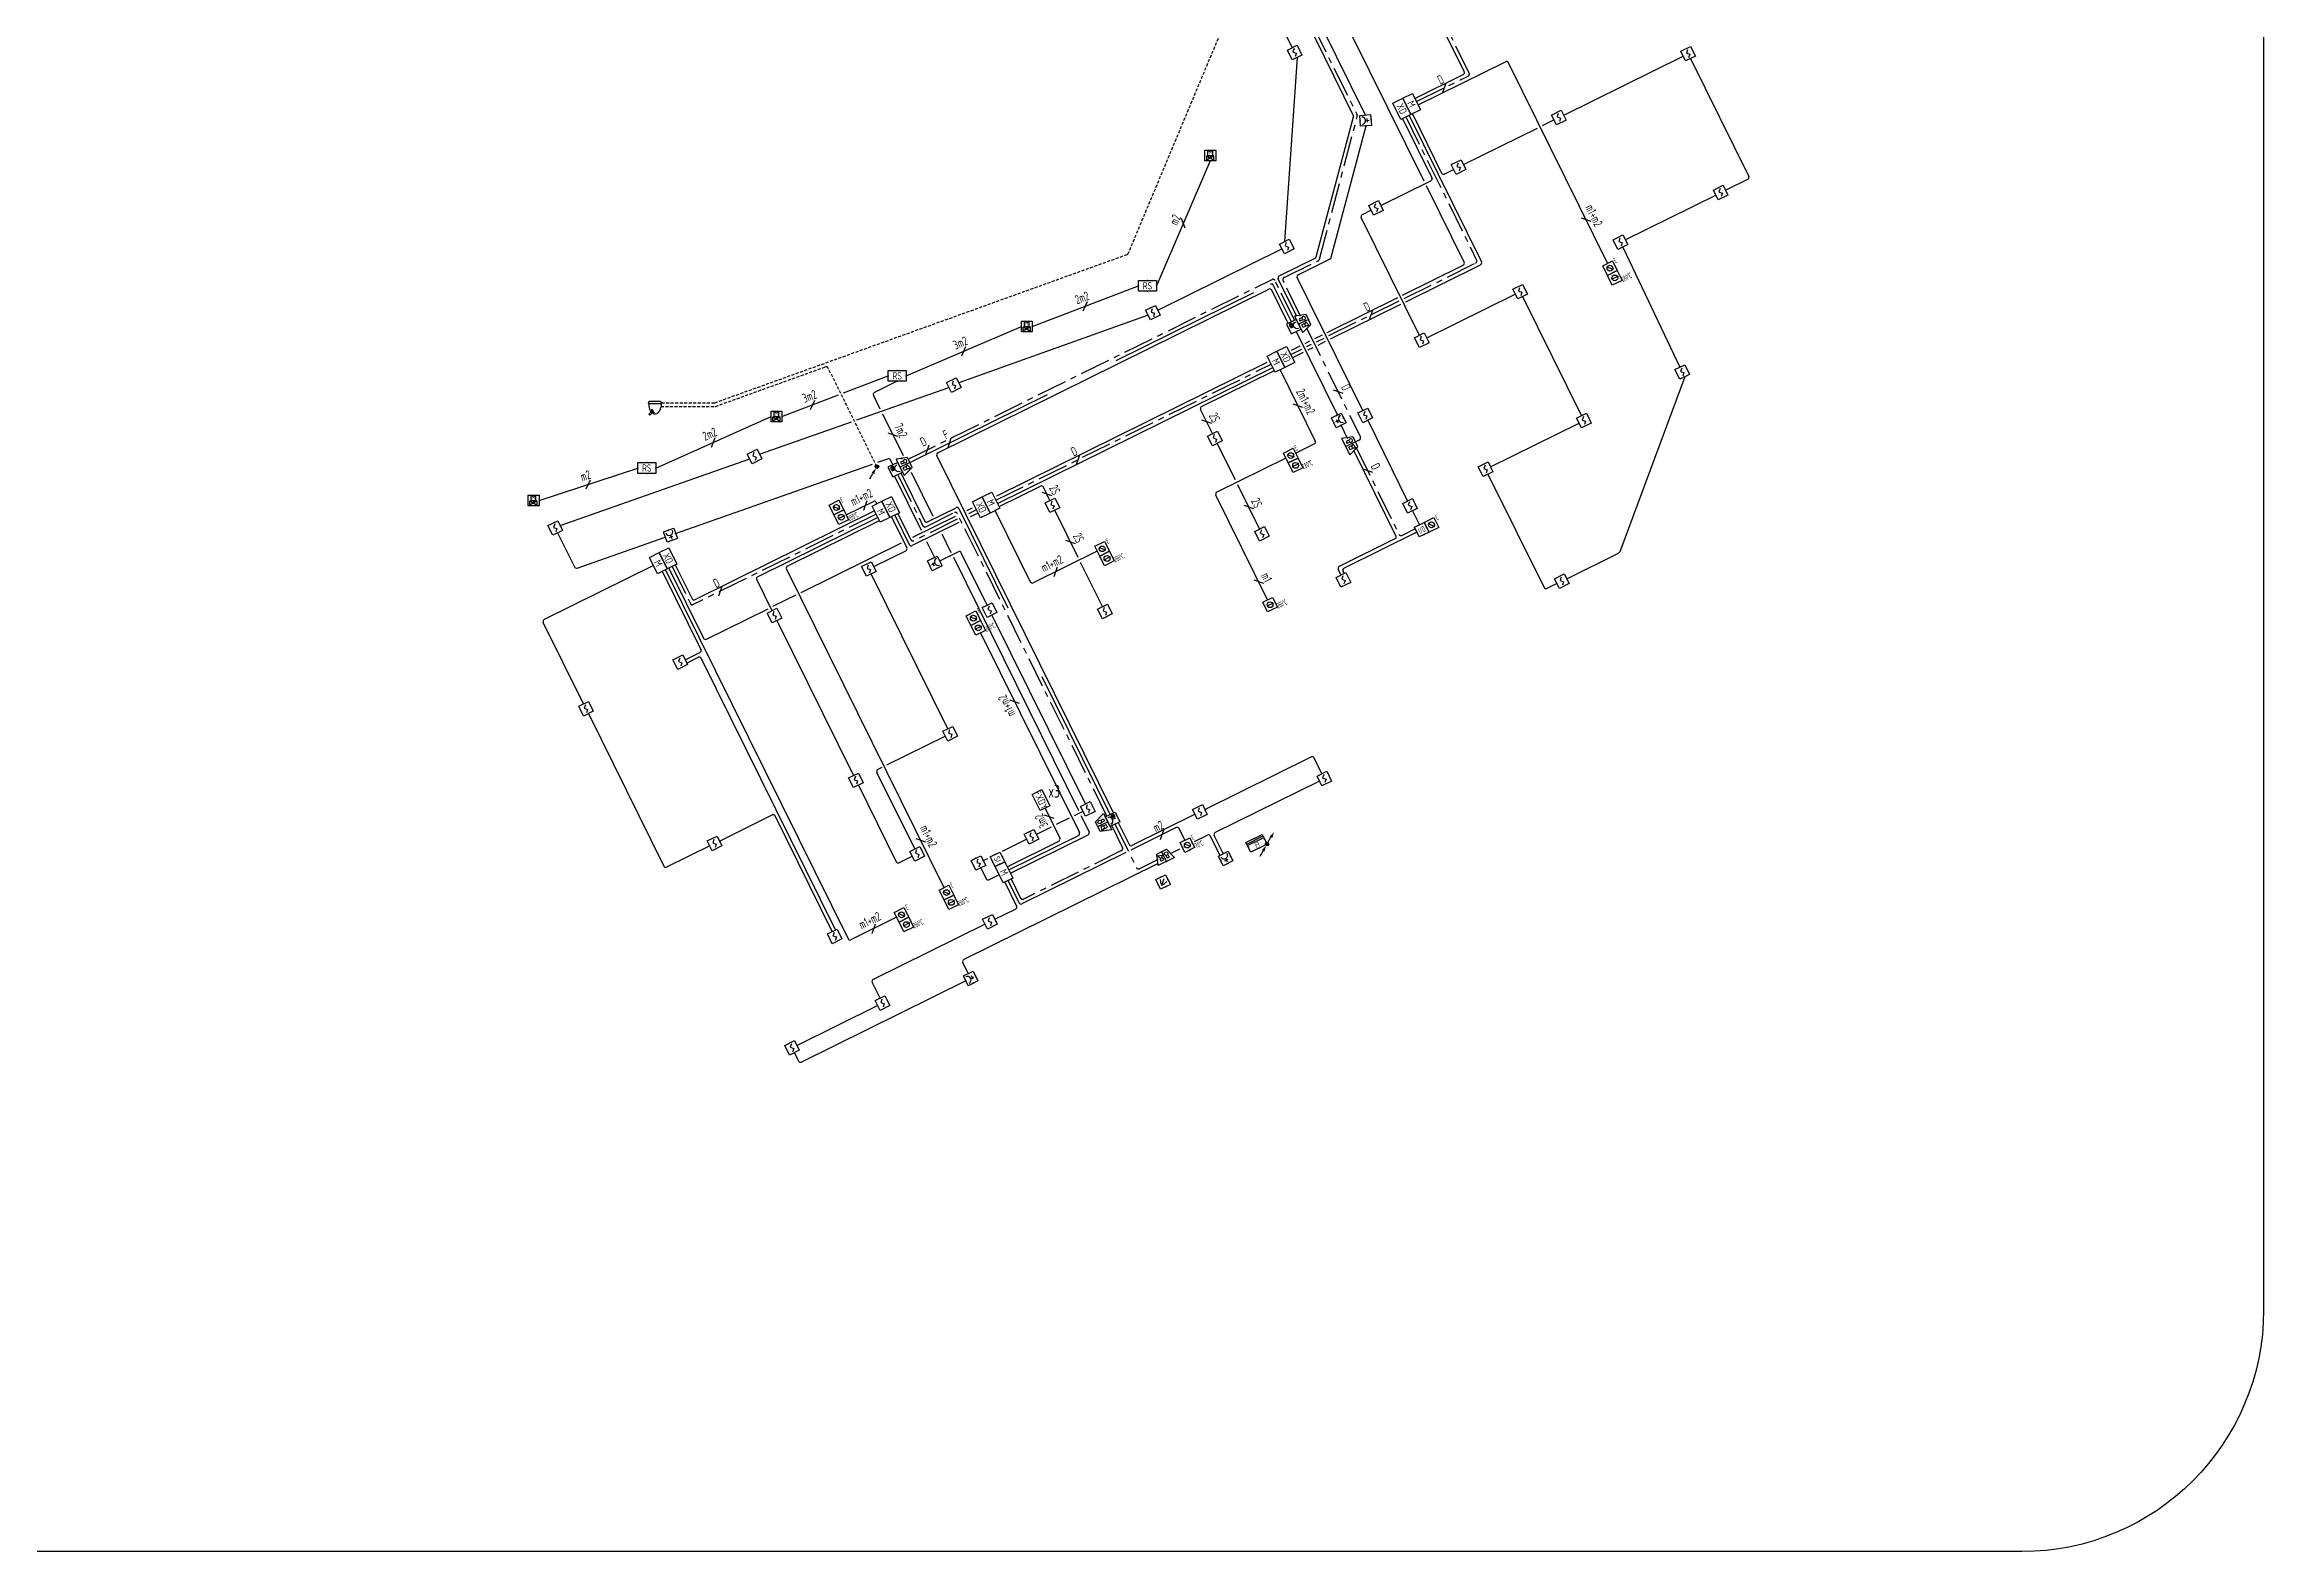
# Model space of a CAD drawing. Header units: millimetres. Extents: x 0 to 4164250, y 0 to 1261500.
# Drawn here: x 3752680 to 3844472, y 131765 to 194121 of the extents above; entities that cross this region are included whole.
import ezdxf
from ezdxf.enums import TextEntityAlignment as Align

# ---------------------------------------------------------------- set-up
doc = ezdxf.new("R2010")
doc.units = ezdxf.units.MM
doc.header["$LTSCALE"] = 1000
for name, pattern in [('CENTER', [2, 1.25, -0.25, 0.25, -0.25]), ('HIDDEN', [9.525, 6.35, -3.175]), ('HIDDEN2', [0.1875, 0.125, -0.0625])]:
    doc.linetypes.add(name, pattern=pattern)
for name, color, linetype in [('0P-WS-E（给水系统设备）', 3, 'Continuous'), ('E-FAS-DEVC', 3, 'Continuous'), ('E-FAS-DIMS', 6, 'Continuous'), ('E-FAS-WIRE', 4, 'Continuous'), ('E-FAS-WIRE2', 4, 'CENTER'), ('E-FAS-WIRE5', 4, 'HIDDEN'), ('E-FAS-WIRE6', 4, 'HIDDEN2'), ('E-POWR-EQPM', 3, 'Continuous'), ('E-UNIV-DIAG', 2, 'Continuous'), ('E-UNIV-EL', 140, 'Continuous'), ('E-UNIV-NOTE', 6, 'Continuous')]:
    doc.layers.add(name, color=color, linetype=linetype)
doc.styles.add('_TEL_DIM', font='TSSDENG', dxfattribs={"width": 0.65, "height": 3.5, "bigfont": 'TSSDCHN'})
doc.styles.add('TH-STYLE3', font='tssdeng.shx', dxfattribs={"width": 0.65, "bigfont": 'tssdchn.shx'})

# ---------------------------------------------------------------- blocks, each defined once
blk = doc.blocks.new('E-BFAS610')
blk.add_lwpolyline([(-1.5, -1.5), (-1.5, 1.5), (1.5, 1.5), (1.5, -1.5)], close=True)
at = {"layer": 'E-UNIV-EL'}
for p, q in [((0, 0), (0, -1)), ((-0.5, -0.5), (0.5, -0.5))]:
    blk.add_line(p, q, dxfattribs=at)
blk.add_arc((0, 1), 1, 180, 0, dxfattribs=at)
blk = doc.blocks.new('$equip$00003445')
for p in [(-1.5, 0), (0, 1.5), (0, -1.5), (1.5, 0)]:
    blk.add_point(p)
at = {"rotation": 359.9996786081254}
blk.add_blockref('E-BFAS610', (0, 0), dxfattribs=at)
at = {"color": 7, "style": '_TEL_DIM', "flags": 1}
for tag in ['REMARK', 'A']:
    blk.add_attdef(tag, text='', height=0.01, dxfattribs=at).set_placement((0, 0), align=Align.MIDDLE_CENTER)
blk = doc.blocks.new('E-BFAS712')
blk.add_lwpolyline([(-1.5, -1.5), (-1.5, 1.5), (1.5, 1.5), (1.5, -1.5)], close=True)
at = {"layer": 'E-UNIV-EL'}
blk.add_line((1, 0), (-1, 0), dxfattribs=at)
blk.add_circle((0, 0), 0.8, dxfattribs=at)
at = {"layer": 'E-UNIV-EL', "style": 'TH-STYLE3', "width": 0.5}
blk.add_attdef('F', text='', height=1.5, dxfattribs=at).set_placement((3, -1.25), align=Align.MIDDLE)
blk = doc.blocks.new('E-BFAS730')
blk.add_lwpolyline([(-1.5, -1.5), (-1.5, 1.5), (1.5, 1.5), (1.5, -1.5)], close=True)
at = {"layer": 'E-UNIV-EL'}
blk.add_line((-0.71, 0.71), (0.71, -0.71), dxfattribs=at)
blk.add_circle((0, 0), 0.8, dxfattribs=at)
at = {"layer": 'E-UNIV-EL', "style": 'TH-STYLE3', "width": 0.5}
blk.add_attdef('F', text='', height=1.5, dxfattribs=at).set_placement((2.25, 1.25), align=Align.MIDDLE)
blk = doc.blocks.new('E-BFAS110')
blk.add_lwpolyline([(-1.5, -1.5), (-1.5, 1.5), (1.5, 1.5), (1.5, -1.5)], close=True)
at = {"layer": 'E-UNIV-EL'}
blk.add_lwpolyline([(0.35, 1.06), (-0.35, 0.35), (0.35, -0.35), (-0.35, -1.06)], dxfattribs=at)
blk = doc.blocks.new('$equip$00003436')
for p in [(-1.5, 0), (0, 1.5), (0, -1.5), (1.5, 0)]:
    blk.add_point(p)
at = {"rotation": 359.9996786081254}
blk.add_blockref('E-BFAS110', (0, 0), dxfattribs=at)
at = {"color": 7, "style": '_TEL_DIM', "flags": 1}
for tag in ['REMARK', 'A']:
    blk.add_attdef(tag, text='', height=0.01, dxfattribs=at).set_placement((0, 0), align=Align.MIDDLE_CENTER)
blk = doc.blocks.new('E-BFAS810')
blk.add_lwpolyline([(-2.5, -1.5), (-2.5, 1.5), (2.5, 1.5), (2.5, -1.5)], close=True)
at = {"layer": 'E-UNIV-EL', "style": 'TH-STYLE3', "width": 0.7}
blk.add_attdef('BOX', text='', height=2, dxfattribs=at).set_placement((0, 0), align=Align.MIDDLE)
blk = doc.blocks.new('$equip$00003463')
for p in [(-2.5, 0), (0, 1.5), (0, -1.5), (2.5, 0)]:
    blk.add_point(p)
at = {"rotation": 359.9996786081254}
blk.add_blockref('E-BFAS810', (0, 0), dxfattribs=at).add_auto_attribs({'BOX': 'RS'})
at = {"color": 7, "style": '_TEL_DIM', "flags": 1}
for tag in ['REMARK', 'A']:
    blk.add_attdef(tag, text='', height=0.01, dxfattribs=at).set_placement((0, 0), align=Align.MIDDLE_CENTER)
blk = doc.blocks.new('E-BFAS031')
blk.add_lwpolyline([(-2.5, -1.5), (-2.5, 1.5), (2.5, 1.5), (2.5, -1.5)], close=True)
at = {"layer": 'E-UNIV-EL'}
for p, q in [((-2.5, 1), (2.5, 1)), ((-2.5, 0.5), (2.5, 0.5))]:
    blk.add_line(p, q, dxfattribs=at)
at = {"layer": 'E-UNIV-EL', "style": 'TH-STYLE3', "width": 0.7}
blk.add_attdef('F', text='', height=1.5, dxfattribs=at).set_placement((0, -0.5), align=Align.MIDDLE)
blk = doc.blocks.new('$equip$00003470')
for p in [(0, 1.5), (2.5, 3), (5, 1.5), (2.5, 0)]:
    blk.add_point(p)
at = {"rotation": 359.9996786081254}
blk.add_blockref('E-BFAS031', (2.5, 1.5), dxfattribs=at).add_auto_attribs({'F': 'FI'})
at = {"color": 7, "style": '_TEL_DIM', "flags": 1}
for tag in ['REMARK', 'A']:
    blk.add_attdef(tag, text='', height=0.01, dxfattribs=at).set_placement((0, 0), align=Align.MIDDLE_CENTER)
blk = doc.blocks.new('E-BFAS011')
blk.add_lwpolyline([(-2.5, -1.5), (-2.5, 1.5), (2.5, 1.5), (2.5, -1.5)], close=True)
at = {"layer": 'E-UNIV-EL', "style": 'TH-STYLE3', "width": 0.7}
blk.add_attdef('F', text='', height=2, dxfattribs=at).set_placement((0, 0), align=Align.MIDDLE)
blk = doc.blocks.new('$Equip$00002649')
at = {"layer": 'E-FAS-DEVC', "rotation": 359.9996786081254}
blk.add_blockref('E-BFAS110', (0, 0), dxfattribs=at)
blk = doc.blocks.new('E-BFAS212')
blk.add_lwpolyline([(-1.5, -1.5), (-1.5, 1.5), (1.5, 1.5), (1.5, -1.5)], close=True)
at = {"layer": 'E-UNIV-EL'}
blk.add_line((0, 0), (0, -1), dxfattribs=at)
for radius in [0.5, 0.25]:
    blk.add_circle((0.75, -0.5), radius, dxfattribs=at)
blk.add_arc((0, 1), 1, 180, 0, dxfattribs=at)
blk = doc.blocks.new('$equip$00003443')
at = {"layer": 'E-FAS-DEVC', "rotation": 359.9996786081254}
blk.add_blockref('E-BFAS212', (0, 0), dxfattribs=at)
blk = doc.blocks.new('E-BFAS330')
blk.add_lwpolyline([(-2.5, -1.5), (-1.5, 1.5), (1.5, 1.5), (2.5, -1.5)], close=True)
at = {"layer": 'E-UNIV-EL'}
for p, q in [((-1.56, 1), (-0.24, 0.6)), ((-1.1, 0), (-1.56, 1)), ((-0.5, 0), (-1.3, 0)), ((-1.3, 0), (-1.3, -0.8)), ((-0.7, 0), (-0.24, 0.6)), ((-0.5, 0), (-0.5, -0.8)), ((0, 1.5), (0, -1.5)), ((0.6, 0.1), (0.6, -0.8)), ((1.2, 0.1), (1.2, -0.8)), ((-1.3, -0.8), (-0.5, -0.8)), ((1.2, -0.8), (0.6, -0.8))]:
    blk.add_line(p, q, dxfattribs=at)
blk.add_circle((0.9, 0.5), 0.5, dxfattribs=at)
blk = doc.blocks.new('$equip$00003451')
for p in [(-2, 1.5), (0, 3), (0, 0), (2, 1.5)]:
    blk.add_point(p)
at = {"rotation": 359.9996786081254}
blk.add_blockref('E-BFAS330', (0, 1.5), dxfattribs=at)
at = {"color": 7, "style": '_TEL_DIM', "flags": 1}
for tag in ['REMARK', 'A']:
    blk.add_attdef(tag, text='', height=0.01, dxfattribs=at).set_placement((0, 0), align=Align.MIDDLE_CENTER)
blk = doc.blocks.new('E-BFAS140')
for p, q in [((-1.5, -1.5), (-1.5, 1.5)), ((-1.5, 1.5), (1.5, 1.5)), ((1.5, 1.5), (1.5, -1.5)), ((1.5, -1.5), (-1.5, -1.5))]:
    blk.add_line(p, q)
at = {"layer": 'E-UNIV-EL'}
for p, q in [((-0.71, -0.35), (-0.35, 0.97)), ((-0.71, -0.71), (0.71, 0.71)), ((-0.35, -0.71), (0.97, -0.35))]:
    blk.add_line(p, q, dxfattribs=at)
at = {"layer": 'E-UNIV-EL', "const_width": 0.25}
blk.add_lwpolyline([(-0.62, -0.44, 1), (-0.44, -0.62, 1)], format="xyb", close=True, dxfattribs=at)
blk = doc.blocks.new('$equip$00003438')
for p in [(-1.5, 0), (0, 1.5), (0, -1.5), (1.5, 0)]:
    blk.add_point(p)
at = {"rotation": 359.9996786081254}
blk.add_blockref('E-BFAS140', (0, 0), dxfattribs=at)
at = {"color": 7, "style": '_TEL_DIM', "flags": 1}
for tag in ['REMARK', 'A']:
    blk.add_attdef(tag, text='', height=0.01, dxfattribs=at).set_placement((0, 0), align=Align.MIDDLE_CENTER)
blk = doc.blocks.new('E-BFAS731')
blk.add_lwpolyline([(-1.5, -1.5), (-1.5, 1.5), (1.5, 1.5), (1.5, -1.5)], close=True)
at = {"layer": 'E-UNIV-EL'}
blk.add_line((-0.71, 0.71), (0.71, -0.71), dxfattribs=at)
blk.add_circle((0, 0), 0.8, dxfattribs=at)
at = {"layer": 'E-UNIV-EL', "style": 'TH-STYLE3', "width": 0.5}
for p in [(2.25, 1.25), (3, -1.25)]:
    blk.add_attdef('F', text='', height=1.5, dxfattribs=at).set_placement(p, align=Align.MIDDLE)
blk = doc.blocks.new('$equip$00003484')
for p in [(-1.5, 0), (0, 1.5), (0, -1.5), (1.5, 0)]:
    blk.add_point(p)
ref = blk.add_blockref('E-BFAS731', (0, 0), dxfattribs=dict(rotation=359.9996786081254))
ref.add_attrib('F', 'E', dxfattribs={"layer": 'E-UNIV-EL', "height": 1.5, "rotation": 359.99968, "style": 'TH-STYLE3', "width": 0.5}).set_placement((2.25, 1.25), align=Align.MIDDLE)
ref.add_attrib('F', '70℃', dxfattribs={"layer": 'E-UNIV-EL', "height": 1.5, "rotation": 359.99968, "style": 'TH-STYLE3', "width": 0.5}).set_placement((3, -1.25), align=Align.MIDDLE)
at = {"color": 7, "style": '_TEL_DIM', "flags": 1}
for tag in ['REMARK', 'A']:
    blk.add_attdef(tag, text='', height=0.01, dxfattribs=at).set_placement((0, 0), align=Align.MIDDLE_CENTER)
blk = doc.blocks.new('E-BFAS621-3')
blk.add_lwpolyline([(-1.5, -1.5), (-1.5, 1.5), (1.5, 1.5), (1.5, -1.5)], close=True)
at = {"layer": 'E-UNIV-EL'}
for p, q in [((-0.65, 1.3), (0.65, 1.3)), ((-0.65, 0), (-0.65, 1.3)), ((-0.65, 0), (0.65, 0)), ((0, 0), (0, -0.7)), ((0.65, 0), (0.65, 1.3))]:
    blk.add_line(p, q, dxfattribs=at)
blk.add_lwpolyline([(1, -1.28), (1, -0.12), (-1, -1.28), (-1, -0.12)], close=True, dxfattribs=at)
at = {"layer": 'E-UNIV-EL', "style": 'TH-STYLE3', "width": 0.7}
blk.add_attdef('F', text='', height=1, dxfattribs=at).set_placement((0, 0.65), align=Align.MIDDLE)
blk = doc.blocks.new('A$C4A7D736A')
at = {"layer": '0P-WS-E（给水系统设备）', "linetype": 'Continuous'}
for p, q in [((-153, 138), (-178, 111)), ((-178, 111), (-178, 96)), ((-178, 82), (-178, 96)), ((-167, 69), (-178, 82)), ((167, 69), (-167, 69)), ((153, 138), (-153, 138)), ((153, 138), (178, 111)), ((167, 69), (178, 82)), ((178, 96), (178, 111)), ((178, 96), (178, 82)), ((-104, -151), (-174, -220)), ((-174, -220), (-148, -246)), ((-148, -246), (-81, -178)), ((-76, -88), (-108, -97)), ((-24, -168), (-36, -188))]:
    blk.add_line(p, q, dxfattribs=at)
for points in [[(167, 69), (164, 17), (155, -33), (142, -79), (123, -121), (100, -156), (74, -183), (46, -202), (15, -212), (-15, -212), (-46, -202), (-74, -183), (-100, -156), (-123, -121), (-142, -79), (-155, -33), (-164, 17), (-167, 69)], [(-36, -188), (-57, -174), (-77, -154), (-94, -128), (-108, -97)], [(-24, -168), (-40, -155), (-54, -137), (-66, -115), (-76, -88)]]:
    blk.add_lwpolyline(points, dxfattribs=at)
blk = doc.blocks.new('E-ANNO04')
blk.add_line((-1, -1), (1, 1))
at = {"style": 'TH-STYLE3', "width": 0.7}
blk.add_attdef('N', text='', height=2.5, dxfattribs=at).set_placement((0, 2.5), align=Align.MIDDLE)
blk = doc.blocks.new('E-BFAS520')
blk.add_lwpolyline([(-1.5, -1.5), (-1.5, 1.5), (1.5, 1.5), (1.5, -1.5)], close=True)
at = {"layer": 'E-UNIV-EL', "style": 'TH-STYLE3', "width": 0.5}
blk.add_attdef('F', text='', height=1.7, dxfattribs=at).set_placement((0, 0), align=Align.MIDDLE)
blk = doc.blocks.new('$equip$00003465')
for p in [(-1.5, 0), (0, 1.5), (0, -1.5), (1.5, 0)]:
    blk.add_point(p)
at = {"rotation": 359.9996786081254}
blk.add_blockref('E-BFAS520', (0, 0), dxfattribs=at).add_auto_attribs({'F': 'I/O'})
at = {"color": 7, "style": '_TEL_DIM', "flags": 1}
for tag in ['REMARK', 'A']:
    blk.add_attdef(tag, text='', height=0.01, dxfattribs=at).set_placement((0, 0), align=Align.MIDDLE_CENTER)
blk = doc.blocks.new('E-BLEADER-1')
blk.add_line((0.38, 0.65), (1.63, 2.81))
at = {"const_width": 0.75}
blk.add_lwpolyline([(-0.38, 0, 1), (0.38, 0, 1)], format="xyb", close=True, dxfattribs=at)
blk.add_lwpolyline([(1.63, 2.81, 1.25, 0, 0), (2.88, 4.98, 0, 0, 0)], format="xyseb")
blk.add_circle((0, 0), 0.75)
blk = doc.blocks.new('E-BLEADER-2')
blk.add_line((-2.88, -4.98), (-1.63, -2.81))
at = {"const_width": 0.75}
blk.add_lwpolyline([(-0.38, 0, 1), (0.38, 0, 1)], format="xyb", close=True, dxfattribs=at)
blk.add_lwpolyline([(-1.63, -2.81, 1.25, 0, 0), (-0.38, -0.65, 0, 0, 0)], format="xyseb")
blk.add_circle((0, 0), 0.75)
blk = doc.blocks.new('E-BFAS540')
blk.add_lwpolyline([(-1.5, -1.5), (-1.5, 1.5), (1.5, 1.5), (1.5, -1.5)], close=True)
at = {"layer": 'E-UNIV-EL', "style": 'TH-STYLE3', "width": 0.7}
blk.add_attdef('F', text='', height=1.7, dxfattribs=at).set_placement((0, 0), align=Align.MIDDLE)
blk = doc.blocks.new('$equip$00003467')
for p in [(-1.5, 0), (0, 1.5), (0, -1.5), (1.5, 0)]:
    blk.add_point(p)
at = {"rotation": 359.9996786081254}
blk.add_blockref('E-BFAS540', (0, 0), dxfattribs=at).add_auto_attribs({'F': 'SI'})
at = {"color": 7, "style": '_TEL_DIM', "flags": 1}
for tag in ['REMARK', 'A']:
    blk.add_attdef(tag, text='', height=0.01, dxfattribs=at).set_placement((0, 0), align=Align.MIDDLE_CENTER)

msp = doc.modelspace()

# ---------------------------------------------------------------- linework, layer by layer
at = {"layer": 'E-FAS-WIRE', "linetype": 'Continuous'}
for p, q in [((3800811.32, 204354.08), (3807310.91, 191202.21)), ((3809747.09, 188464.82), (3803710.59, 200679.62)), ((3801326.87, 199989.61), (3804295.28, 193983.06)), ((3811410.58, 192998.57), (3809772.42, 196313.38)), ((3804494.65, 193579.64), (3803971.21, 185960.17)), ((3809365.89, 191887.71), (3811369.77, 192878.02)), ((3809498.81, 191618.76), (3813113.84, 193405.29)), ((3817336.14, 185064.65), (3813234.4, 193364.48)), ((3815523.23, 191193.89), (3820465.05, 193636.11)), ((3820766.44, 193534.08), (3823174.41, 188661.58)), ((3808858.88, 191051.53), (3810070.61, 188599.61)), ((3809127.83, 191184.45), (3812122.82, 185124.11)), ((3809262.3, 191250.9), (3810474.03, 188798.99)), ((3814646.66, 190760.69), (3815119.8, 190994.52)), ((3805891.39, 185262.87), (3807347.12, 190753.67)), ((3811376.83, 189144.75), (3814444.95, 190661.01)), ((3800905.2, 189301.33), (3798679.24, 184134.05)), ((3807958.89, 187455.61), (3810029.8, 188479.05)), ((3811407.4, 185105.19), (3809846.77, 188263.11)), ((3810973.41, 188945.39), (3810594.59, 188758.18)), ((3822217.13, 188088.1), (3823133.6, 188541.02)), ((3807555.46, 187256.24), (3807187.9, 187074.6)), ((3818070.72, 186039), (3821813.7, 187888.74)), ((3809555.05, 182081.56), (3807147.09, 186954.04)), ((3798731.81, 183119.94), (3803869.18, 185658.77)), ((3817968.69, 185737.6), (3820326.91, 180768.01)), ((3804537.7, 184593.88), (3805891.39, 185262.87)), ((3808858.42, 183745.1), (3811366.59, 184984.63)), ((3808991.33, 183476.15), (3812082.01, 185003.55)), ((3789633.38, 177228.23), (3803323.08, 183993.62)), ((3793540.49, 182449.04), (3797929.24, 184134.06)), ((3804123.81, 182576.5), (3803443.64, 183952.81)), ((3807215.06, 178973.12), (3804496.89, 184473.32)), ((3805743.11, 182205.53), (3808656.71, 183645.42)), ((3809856.44, 181979.54), (3813520.91, 183790.47)), ((3813822.29, 183688.47), (3816259.02, 178757.71)), ((3798328.39, 182920.57), (3790499.26, 180125.76)), ((3805876.02, 181936.58), (3808789.62, 183376.47)), ((3788329.37, 180408.46), (3793090.49, 182449.04)), ((3804457.66, 182239.53), (3806163.36, 178788.01)), ((3804824.34, 181751.48), (3805026.05, 181851.16)), ((3805227.76, 181950.85), (3805541.39, 182105.84)), ((3805360.67, 181681.9), (3805674.31, 181836.89)), ((3792071.48, 175449.07), (3803255.3, 180976.07)), ((3804263.86, 181474.49), (3804622.62, 181651.79)), ((3804295.92, 181155.7), (3804755.54, 181382.84)), ((3804957.25, 181482.53), (3805158.96, 181582.21)), ((3785731.84, 179700.27), (3787579.37, 180408.46)), ((3786282.55, 178585.9), (3790095.83, 179926.39)), ((3787954.37, 180183.46), (3787009.44, 179716.48)), ((3792103.54, 175130.28), (3803489.07, 180756.96)), ((3800543.29, 179133.85), (3803555.53, 180622.48)), ((3803790.47, 180654.93), (3805245.87, 177709.93)), ((3820526.28, 180364.59), (3817837.75, 173123.55)), ((3783185.92, 178724.37), (3785520.83, 179619.39)), ((3786968.63, 179595.92), (3787242.14, 179042.47)), ((3800994.22, 178018.26), (3800502.48, 179013.29)), ((3777970.11, 176594.71), (3782735.92, 178724.37)), ((3782255.44, 177170.25), (3786068.72, 178510.73)), ((3787342.56, 178839.28), (3788194.98, 177114.4)), ((3806572.66, 177846.94), (3806317.92, 178362.43)), ((3807414.43, 178569.69), (3809064.76, 175230.21)), ((3812492.53, 176645.37), (3816156.99, 178456.31)), ((3801941.3, 176101.93), (3801193.59, 177614.83)), ((3804434.07, 177208.35), (3805205.06, 177589.37)), ((3806838.5, 177309.05), (3808581.89, 173781.31)), ((3773139.24, 175249.52), (3777220.11, 176594.72)), ((3774011.62, 174214.74), (3781852.02, 176970.88)), ((3778786.81, 173892.46), (3786935.44, 176756.95)), ((3787149.26, 176832.12), (3787561.11, 176976.89)), ((3787772.86, 176727.05), (3787671.64, 176931.86)), ((3787837.75, 176257.17), (3788939.91, 174026.95)), ((3788536.34, 176423.68), (3789434.6, 174606.05)), ((3796896.29, 162328.69), (3789592.57, 177107.67)), ((3804030.65, 177008.98), (3801175.3, 175597.88)), ((3812390.5, 176343.98), (3814708.03, 171654.48)), ((3792169.99, 174995.8), (3793882.39, 175842.06)), ((3794273.21, 175254.38), (3794002.95, 175801.25)), ((3803276.63, 171142.74), (3801134.49, 175477.32)), ((3802943.74, 174073.62), (3802040.99, 175900.22)), ((3787014.97, 174818.54), (3779587.48, 171147.91)), ((3787147.89, 174549.59), (3782185.77, 172097.33)), ((3787214.34, 174415.12), (3783417.67, 172538.82)), ((3785840.27, 174656.3), (3786969.86, 175214.54)), ((3787117, 175119.94), (3787090.42, 175173.73)), ((3787718.23, 174580.48), (3788353.96, 173294.09)), ((3787852.71, 174646.94), (3788455.25, 173427.7)), ((3788597.54, 173732.26), (3790368.13, 174607.28)), ((3790838.79, 174839.88), (3791062.92, 174950.64)), ((3791296.69, 174731.53), (3790971.71, 174570.93)), ((3792001.51, 174828.88), (3793456.92, 171883.88)), ((3795441.7, 172889.84), (3794472.58, 174850.96)), ((3809264.13, 174826.79), (3809552.11, 174244.06)), ((3773909.59, 173913.35), (3774606.39, 172503.38)), ((3774716.92, 172458.35), (3778363.36, 173740.18)), ((3783980.58, 171450.58), (3788126.88, 173499.66)), ((3790501.05, 174338.33), (3788575.81, 173386.89)), ((3789172.51, 173556.29), (3789499.26, 172895.12)), ((3789800.11, 173866.44), (3790176.7, 173104.42)), ((3808541.08, 173660.75), (3806236.93, 172522.05)), ((3809450.09, 173942.66), (3806437.86, 172454.03)), ((3778775.69, 172587.42), (3779466.92, 171188.72)), ((3786981.85, 172515.61), (3788313.15, 173173.53)), ((3789711.02, 172748.79), (3790482.04, 173129.83)), ((3790276.38, 172902.71), (3795454.49, 162424.87)), ((3791675.88, 170917.25), (3790602.6, 173089.02)), ((3796231.11, 173154.48), (3793577.48, 171843.07)), ((3796444.05, 170861.5), (3795541.38, 172688.13)), ((3815646.26, 172013.16), (3817793.26, 173074.2)), ((3777869.94, 172558.09), (3773356.06, 170327.36)), ((3778237.79, 172321.59), (3779837.23, 169085.16)), ((3778372.27, 172388.05), (3785919.6, 157116.11)), ((3778506.74, 172454.51), (3779940.08, 169554.17)), ((3782780.68, 170690.39), (3782144.96, 171976.77)), ((3789894.08, 159230.75), (3783376.86, 172418.26)), ((3790047.65, 165804.16), (3786879.86, 172214.23)), ((3806311.31, 172168.4), (3806196.11, 172401.49)), ((3806445.78, 172234.85), (3806397.05, 172333.47)), ((3815241.01, 171817.48), (3814828.59, 171613.67)), ((3780060.63, 169513.36), (3782613.41, 170774.93)), ((3782815.13, 170874.62), (3783778.86, 171350.89)), ((3774981.14, 166835.89), (3773315.25, 170206.8)), ((3782980.05, 170286.96), (3786147.84, 163876.89)), ((3791875.25, 170513.82), (3795740.84, 162691.86)), ((3779182.31, 168661.11), (3779796.41, 168964.6)), ((3791402.25, 169778.12), (3795488.25, 161510.14)), ((3779248.77, 168526.63), (3779728.4, 168763.66)), ((3785402.58, 157485.15), (3779848.96, 168722.85)), ((3775180.51, 166432.46), (3778297.61, 160125.05)), ((3789945.62, 165502.76), (3787513.87, 164301)), ((3800675.93, 162467.61), (3805077.74, 164642.97)), ((3805521.72, 163947.73), (3805198.3, 164602.16)), ((3786347.24, 163473.48), (3787913.41, 160304.36)), ((3788682.87, 160835.2), (3787116.7, 164004.33)), ((3787312.16, 164201.31), (3787157.51, 164124.89)), ((3805419.69, 163646.33), (3801107.53, 161515.28)), ((3794068.52, 162520.73), (3794682.14, 161279.08)), ((3780600.88, 161162.92), (3782784.12, 162241.87)), ((3785268.11, 157418.7), (3782904.68, 162201.06)), ((3794327.64, 161742.5), (3793711.29, 161437.91)), ((3795067.29, 162108.03), (3794529.35, 161842.18)), ((3795638.81, 162390.47), (3795269, 162207.71)), ((3795554.17, 162223.15), (3795890.89, 161541.81)), ((3797095.65, 161925.26), (3797543.14, 161019.79)), ((3799496.25, 161717.3), (3797615.85, 160788.01)), ((3800272.51, 162268.24), (3797663.69, 160978.98)), ((3799853.85, 161196.86), (3799616.81, 161676.49)), ((3780197.46, 160963.55), (3778418.17, 160084.23)), ((3792310.51, 160745.66), (3793307.87, 161238.54)), ((3792503.18, 160101.86), (3794641.33, 161158.52)), ((3792569.64, 159967.38), (3795447.44, 161389.58)), ((3792636.09, 159832.91), (3795850.08, 161421.25)), ((3797414.14, 160688.33), (3793113.18, 158562.82)), ((3799258.75, 160651.78), (3799650.96, 160845.62)), ((3800256.1, 161144.67), (3800791.76, 161409.39)), ((3801304.4, 160575.2), (3800912.32, 161368.58)), ((3801438.88, 160641.65), (3801066.72, 161394.72)), ((3788580.84, 160533.81), (3788033.97, 160263.55)), ((3798742.48, 160229.33), (3790709.85, 156259.64)), ((3791412.83, 160051.06), (3791633.26, 159605.02)), ((3791514.86, 160352.46), (3791705.37, 160446.6)), ((3792166.21, 159768.01), (3791753.82, 159564.21)), ((3792399.59, 159465.06), (3792891.35, 158469.99)), ((3792534.07, 159531.51), (3792992.62, 158603.63)), ((3787931.7, 158010.09), (3786040.16, 157075.3)), ((3791989.92, 157924.12), (3792850.54, 158349.43)), ((3791586.49, 157724.75), (3786960.54, 155438.62)), ((3790894.99, 155681.88), (3790669.04, 156139.08)), ((3790792.96, 155380.48), (3783993.01, 152019.98)), ((3787245.39, 154659.09), (3786919.73, 155318.06)), ((3783803.89, 152707.37), (3787143.36, 154357.69)), ((3783701.86, 152405.97), (3783872.45, 152060.79))]:
    msp.add_line(p, q, dxfattribs=at)
for centre, start, end in [((3811329.89, 192958.7), 296.2984237, 26.2983916), ((3813153.71, 193324.61), 26.2983916, 116.2984237), ((3809989.93, 188559.73), 296.2983916, 26.2983916), ((3810554.72, 188838.86), 206.2983916, 296.2983916), ((3823093.73, 188621.71), 296.2983266, 26.2983916), ((3807227.77, 186993.91), 116.2980702, 206.2983916), ((3804577.57, 184513.19), 116.2983916, 206.2983916), ((3811326.72, 185065.32), 296.2983916, 26.2983916), ((3812042.14, 185084.24), 296.2983916, 26.2983916), ((3803362.96, 183912.94), 26.2983916, 116.2983916), ((3787049.31, 179635.79), 116.2983916, 206.2983916), ((3800583.16, 179053.16), 116.2983916, 206.2983916), ((3789673.26, 177147.55), 116.2983916, 206.2983916), ((3805165.19, 177670.06), 296.2983916, 26.2983916), ((3787590.95, 176891.99), 26.2983916, 109.368128), ((3793922.26, 175761.38), 26.2983916, 116.2983916), ((3801215.18, 175517.2), 116.2983916, 206.2983916), ((3787009.73, 175133.86), 26.2983916, 116.2983916), ((3808501.21, 173741.44), 296.2983916, 26.2983916), ((3788273.28, 173254.22), 296.2983916, 26.2983916), ((3788535.94, 173467.57), 206.2983916, 296.2983916), ((3790521.92, 173049.15), 26.2983916, 116.2983916), ((3817753.38, 173154.88), 296.2983916, 339.6305639), ((3774687.08, 172543.25), 206.2983916, 289.368128), ((3782225.64, 172016.65), 116.2983916, 206.2983916), ((3783457.55, 172458.14), 116.2983916, 206.2983916), ((3793537.6, 171923.75), 206.2983916, 296.2983916), ((3806276.8, 172441.36), 116.2983916, 206.2983916), ((3806477.73, 172373.34), 116.2983916, 206.2983916), ((3814788.71, 171694.35), 206.2983916, 296.2983916), ((3779547.61, 171228.59), 206.2983916, 296.2983916), ((3773395.94, 170246.67), 116.2983916, 206.2983916), ((3779756.54, 169045.28), 296.2983916, 26.2983916), ((3780020.76, 169594.04), 206.2983916, 296.2983916), ((3779768.27, 168682.98), 26.2983916, 116.2983916), ((3805117.62, 164562.28), 26.2983916, 116.2983916), ((3787197.38, 164044.2), 116.2983916, 206.2983916), ((3782824, 162161.18), 26.2983916, 116.2983916), ((3799536.13, 161636.62), 26.2983916, 116.2983916), ((3794601.46, 161239.21), 296.2983916, 26.2983916), ((3795407.56, 161470.27), 296.2983916, 26.2983916), ((3795810.21, 161501.93), 296.2983916, 26.2983916), ((3797623.82, 161059.66), 206.2983916, 296.2983916), ((3800831.63, 161328.7), 26.2983916, 116.2983916), ((3801147.4, 161434.6), 116.2983916, 206.2983916), ((3778378.29, 160164.92), 206.2983916, 296.2983916), ((3787994.1, 160344.23), 206.2983916, 296.2983916), ((3791713.95, 159644.9), 206.2983626, 296.2983626), ((3792810.67, 158430.12), 296.2983916, 26.2983916), ((3793073.31, 158643.5), 206.2983916, 296.2983916), ((3786000.28, 157155.98), 206.2983916, 296.2983916), ((3790749.73, 156178.95), 116.2983916, 206.2983916), ((3787000.41, 155357.93), 116.2983916, 206.2983916), ((3783953.13, 152100.66), 206.2983916, 296.2983916)]:
    msp.add_arc(centre, 90, start, end, dxfattribs=at)
at = {"layer": 'E-FAS-WIRE2'}
for p, q in [((3800703.6, 203894.91), (3806977.07, 191200.61)), ((3811611.51, 192930.56), (3809906.89, 196379.83)), ((3809432.35, 191753.23), (3811570.7, 192810)), ((3805417.17, 185230.16), (3806983.38, 191137.68)), ((3808993.35, 191117.99), (3811921.89, 185192.13)), ((3803955.89, 184473.67), (3805370.05, 185172.54)), ((3808924.88, 183610.63), (3811881.08, 185071.57)), ((3788411.22, 176958.88), (3803459.12, 184395.49)), ((3804392.76, 182709.41), (3803579.68, 184354.67)), ((3804628.48, 182909.57), (3803915.08, 184353.11)), ((3805809.56, 182071.05), (3808723.16, 183510.94)), ((3804894.3, 182371.67), (3807113.96, 177880.21)), ((3805294.22, 181816.37), (3805607.85, 181971.37)), ((3792037.08, 175264.75), (3803422.61, 180891.43)), ((3804229.46, 181290.17), (3804689.08, 181517.32)), ((3804890.79, 181617), (3805092.5, 181716.69)), ((3806907.29, 177677.68), (3807073.15, 177759.65)), ((3806950.82, 177420.33), (3808716.37, 173847.77)), ((3787972.23, 176323.63), (3789017.91, 174207.71)), ((3787081.43, 174684.07), (3779519.46, 170946.98)), ((3787987.18, 174713.39), (3788523.27, 173628.63)), ((3790434.59, 174472.81), (3788643.83, 173587.82)), ((3789138.46, 174166.9), (3790321.85, 174751.72)), ((3796627.34, 162195.77), (3790442.41, 174710.91)), ((3791230.23, 174866.01), (3790905.25, 174705.41)), ((3809383.63, 174077.14), (3808836.93, 173806.96)), ((3778641.22, 172520.96), (3779398.91, 170987.79)), ((3796826.7, 161792.35), (3797274.19, 160886.87)), ((3796961.18, 161858.8), (3797851.71, 160056.82)), ((3797233.38, 160766.32), (3793181.2, 158763.75)), ((3798720.85, 160385.96), (3797972.27, 160016.01)), ((3792668.54, 159597.97), (3793060.64, 158804.56))]:
    msp.add_line(p, q, dxfattribs=at)
for centre, start, end in [((3811530.82, 192890.68), 296.2984237, 26.2983916), ((3806896.38, 191160.74), 345.1513067, 26.2983916), ((3805330.18, 185253.23), 296.2983916, 345.1513067), ((3811841.2, 185152.26), 296.2983916, 26.2983916), ((3803498.99, 184314.8), 26.2983916, 116.2983916), ((3803995.77, 184392.99), 116.2983916, 206.2983916), ((3807033.28, 177840.33), 296.2983916, 26.2983916), ((3790361.72, 174671.04), 26.2983916, 116.2983916), ((3788603.95, 173668.5), 206.2983916, 296.2983916), ((3789098.59, 174247.59), 206.2983916, 296.2983916), ((3808797.05, 173887.64), 206.2983916, 296.2983916), ((3779479.59, 171027.66), 206.2983916, 296.2983916), ((3797193.5, 160847), 296.2983916, 26.2983916), ((3797932.4, 160096.7), 206.2983916, 296.2983916), ((3793141.33, 158844.43), 206.2983916, 296.2983916)]:
    msp.add_arc(centre, 90, start, end, dxfattribs=at)
at = {"layer": 'E-FAS-WIRE5'}
for p, q in [((3800588.86, 203788.52), (3806817.65, 191184.63)), ((3805289.64, 185334.46), (3806823.96, 191121.69)), ((3803754.96, 184541.69), (3805242.52, 185276.84)), ((3788477.68, 176824.4), (3803391.1, 184194.55)), ((3804258.28, 182642.96), (3803511.66, 184153.74)), ((3804471.85, 182887.93), (3803714.15, 184421.13)), ((3788106.7, 176390.09), (3789085.92, 174408.64)), ((3789206.48, 174367.83), (3790389.86, 174952.66)), ((3796761.81, 162262.23), (3790510.42, 174911.85))]:
    msp.add_line(p, q, dxfattribs=at)
for centre, start, end in [((3806736.96, 191144.76), 345.1513067, 26.2983916), ((3803794.84, 184461.01), 116.2983916, 206.2983916), ((3805202.65, 185357.52), 296.2983916, 345.1513067), ((3803430.97, 184113.87), 26.2983916, 116.2983916), ((3789166.61, 174448.52), 206.2983916, 296.2983916), ((3790429.74, 174871.97), 26.2983916, 116.2983916)]:
    msp.add_arc(centre, 90, start, end, dxfattribs=at)
at = {"layer": 'E-FAS-WIRE6', "linetype": 'HIDDEN2'}
for p, q in [((3801296.42, 194535.01), (3797504.74, 185474.29)), ((3780414.26, 179295.56), (3797452.18, 185424.35)), ((3780440.42, 179145.56), (3784983.81, 180779.88)), ((3787112.86, 176651.86), (3785094.95, 180735.07)), ((3778180.09, 179140.25), (3780409.96, 179140.25)), ((3778207.19, 179290.25), (3780383.8, 179290.25))]:
    msp.add_line(p, q, dxfattribs=at)
for centre, start, end in [((3797421.72, 185509.04), 289.7843951, 337.2919173), ((3785014.27, 180695.2), 26.2983916, 109.7843951), ((3780383.8, 179380.25), 270, 289.7843951), ((3780409.96, 179230.25), 270, 289.7843951)]:
    msp.add_arc(centre, 90, start, end, dxfattribs=at)
at = {"layer": 'E-UNIV-DIAG'}
msp.add_lwpolyline([(3834472.03, 131764.76), (3654472.03, 131764.76, -0.41421356), (3644472.03, 141764.76), (3644472.03, 233764.76, -0.41421356), (3654472.03, 243764.76), (3834472.03, 243764.76, -0.41421356), (3844472.03, 233764.76), (3844472.03, 141764.76, -0.41421356)], format="xyb", close=True, dxfattribs=at)

# ---------------------------------------------------------------- block references
at = {"layer": 'E-FAS-DEVC'}
for name, p, xscale, yscale, zscale, rotation in [('$Equip$00002649', (3804394.96, 193781.35), 150, 150, 150, 26.2983916369641), ('$Equip$00002649', (3820666.76, 193735.79), 150, 150, 150, 26.2983916369641), ('$equip$00003445', (3807329.01, 190977.94), 150.0000000000005, 150.0000000000005, 150.0000000000005, 94.61483034229887), ('$Equip$00002649', (3815321.52, 191094.2), 150, 150, 150, 26.2983916369641), ('$Equip$00002649', (3811175.12, 189045.07), 150, 150, 150, 26.2983916369641), ('$Equip$00002649', (3822015.41, 187988.42), 150, 150, 150, 26.2983916369641), ('$Equip$00002649', (3807757.18, 187355.93), 150, 150, 150, 26.2983916369641), ('$Equip$00002649', (3804070.9, 185758.46), 150, 150, 150, 26.2983916369641), ('$Equip$00002649', (3817869.01, 185939.31), 150, 150, 150, 26.2983916369641), ('$Equip$00002649', (3813722.61, 183890.18), 150, 150, 150, 26.2983916369641), ('$Equip$00002649', (3798530.1, 183020.26), 150, 150, 150, 26.29839163697536), ('$equip$00003443', (3804357.97, 182441.25, 0), -149.9999999999999, 150, 150, 296.2983916368707), ('$equip$00003451', (3804559.68, 182540.93, 0), -150, 150, 150, 296.2987130287349), ('$Equip$00002649', (3809654.73, 181879.85), 150, 150, 150, 26.2983916369641), ('$Equip$00002649', (3820426.59, 180566.3), 150, 150, 150, 26.2983916369641), ('$Equip$00002649', (3790297.55, 180026.07), 150, 150, 150, 26.29839163697536), ('$Equip$00002649', (3807314.75, 178771.4), 150, 150, 150, 26.2983916369641), ('$Equip$00002649', (3801093.9, 177816.55), 150, 150, 150, 26.2983916369641), ('$equip$00003445', (3806218.23, 178564.14, -0.01), 149.9999999999999, 149.9999999999999, 149.9999999999999, 296.2983967431628), ('$Equip$00002649', (3816358.7, 178556), 150, 150, 150, 26.2983916369641), ('$Equip$00002649', (3782053.73, 177070.57), 150, 150, 150, 26.29839163697536), ('$equip$00003451', (3788074.25, 176625.03, -0.01), -150, 150, 150, 296.2987130287349), ('$equip$00003451', (3806503.87, 177478.31), -150, 150, 150, 296.2987130287349), ('$equip$00003443', (3787872.54, 176525.34, -0.01), -149.9999999999999, 150, 150, 296.2983916368707), ('$Equip$00002649', (3812290.81, 176545.69), 150, 150, 150, 26.2983916369641), ('$Equip$00002649', (3794372.89, 175052.67), 150, 150, 150, 26.2983916369641), ('$Equip$00002649', (3809164.45, 175028.5), 150, 150, 150, 26.2983916369641), ('$Equip$00002649', (3773809.91, 174115.06), 150, 150, 150, 26.29839163697536), ('$equip$00003445', (3778575.08, 173816.32), 149.9999999999999, 149.9999999999999, 149.9999999999999, 19.77993852759765), ('$Equip$00002649', (3803043.42, 173871.91), 150, 150, 150, 26.2983916369641), ('$equip$00003465', (3809651.8, 174042.35), 150, 150, 150, 26.29839163697536), ('$Equip$00002649', (3786780.14, 172415.92), 150, 150, 150, 26.2983916369641), ('$equip$00003445', (3789509.3, 172649.11), 149.9999999999999, 149.9999999999999, 149.9999999999999, 296.2983967431628), ('$Equip$00002649', (3806410.99, 171966.68), 150, 150, 150, 26.2983916369641), ('$Equip$00002649', (3815444.55, 171913.47), 150, 150, 150, 26.2983916369641), ('$Equip$00002649', (3782880.37, 170488.67), 150, 150, 150, 26.2983916369641), ('$Equip$00002649', (3791775.57, 170715.53), 150, 150, 150, 26.2983916369641), ('$Equip$00002649', (3796543.73, 170659.79), 150, 150, 150, 26.2983916369641), ('$Equip$00002649', (3778980.6, 168561.42), 150, 150, 150, 26.2983916369641), ('$Equip$00002649', (3775080.83, 166634.17), 150, 150, 150, 26.2983916369641), ('$Equip$00002649', (3790147.33, 165602.44), 150, 150, 150, 26.2983916369641), ('$Equip$00002649', (3786247.56, 163675.19), 150, 150, 150, 26.2983916369641), ('$Equip$00002649', (3805621.4, 163746.02), 150, 150, 150, 26.2983916369641), ('$Equip$00002649', (3795840.52, 162490.15), 150, 150, 150, 26.2983916369641), ('$Equip$00002649', (3800474.22, 162367.93), 150, 150, 150, 26.2983916369641), ('$equip$00003436', (3793509.58, 161338.22), 150, 150, 150, 26.29839163813292), ('$equip$00003451', (3796659.78, 161960.83), 150, 150, 150, 116.298070245231), ('$equip$00003443', (3796861.5, 162060.52), 149.9999999999999, 149.9999999999999, 149.9999999999999, 116.2983916370953), ('$Equip$00002649', (3780399.17, 161063.24), 150, 150, 150, 26.2983916369641), ('$Equip$00002649', (3788782.55, 160633.49), 150, 150, 150, 26.29839163697536), ('$equip$00003467', (3792102.1, 160405.6), 150, 150, 150, 296.2983916369504), ('$equip$00003451', (3799089.48, 160317.16), 150, 150, 150, 26.2983916369641), ('$equip$00003484', (3799953.53, 160995.14), 150, 150, 150, 26.29839195835474), ('$equip$00003445', (3801538.56, 160439.94), 150, 150, 150, 26.29839163699461), ('$equip$00003470', (3802579.57, 160703.43), 150, 150, 150, 26.29839163699461), ('$equip$00003436', (3791313.15, 160252.77), 150, 150, 150, 26.2983916369629), ('$equip$00003438', (3798951.36, 159468.09), 150, 150, 150, 26.2983916369641), ('$Equip$00002649', (3791788.21, 157824.43), 150, 150, 150, 26.2983916369641), ('$Equip$00002649', (3785367.79, 157216.98), 150, 150, 150, 26.2983916369641), ('$equip$00003445', (3790994.67, 155480.17), 150, 150, 150, 116.2983916369072), ('$Equip$00002649', (3787345.07, 154457.38), 150, 150, 150, 26.2983916369641), ('$Equip$00002649', (3783602.18, 152607.68), 150, 150, 150, 26.2983916369641)]:
    msp.add_blockref(name, p, dxfattribs=dict(at, xscale=xscale, yscale=yscale, zscale=zscale, rotation=rotation))
at = {"layer": 'E-FAS-DEVC', "xscale": 150, "yscale": 150, "zscale": 150}
for name, p, rotation, values in [('E-BFAS011', (3808827.21, 191454.18), 296.2983916369759, {'F': 'XD'}), ('E-BFAS011', (3809230.64, 191653.55), 296.2983916369759, {'F': 'M'}), ('E-BFAS730', (3817435.82, 184862.94), 26.29839163697841, {'F': 'E'}), ('E-BFAS712', (3817635.19, 184459.51), 26.29839163697841, {'F': '280℃'}), ('E-BFAS011', (3803624.32, 180991.12), 296.2983916369759, {'F': 'M'}), ('E-BFAS011', (3804027.75, 181190.49), 296.2983916369759, {'F': 'XD'}), ('E-BFAS730', (3804232.36, 177108.67), 26.29839195835474, {'F': 'E'}), ('E-BFAS712', (3804431.73, 176705.24), 26.29839195835474, {'F': '280℃'}), ('E-BFAS730', (3785439.19, 174960.04), 26.29839195835474, {'F': 'E'}), ('E-BFAS011', (3787686.57, 174983.12), 296.2983916369759, {'F': 'XD'}), ('E-BFAS011', (3791431.94, 174965.69), 296.2983916369759, {'F': 'XD'}), ('E-BFAS011', (3791835.37, 175165.07), 296.2983916369759, {'F': 'M'}), ('E-BFAS712', (3785638.56, 174556.62), 26.29839195835474, {'F': '280℃'}), ('E-BFAS011', (3787283.14, 174783.75), 296.2983916369759, {'F': 'M'}), ('E-BFAS730', (3810055.23, 174241.72), 26.29839195835474, {'F': 'E'}), ('E-BFAS730', (3796432.82, 173254.17), 26.29839195835474, {'F': 'E'}), ('E-BFAS011', (3778071.65, 172657.78, -0.01), 296.2983916369759, {'F': 'M'}), ('E-BFAS011', (3778475.07, 172857.15, -0.01), 296.2983916369759, {'F': 'XD'}), ('E-BFAS712', (3796632.19, 172850.74), 26.29839195835474, {'F': '280℃'}), ('E-BFAS730', (3791103.19, 170383.25), 26.29839195835474, {'F': 'E'}), ('E-BFAS712', (3803376.31, 170941.02), 26.29839195835474, {'F': '280℃'}), ('E-BFAS712', (3791302.57, 169979.83), 26.29839195835474, {'F': '280℃'}), ('E-BFAS810', (3793902.38, 162856.92), 296.298391636276, {'BOX': 'FXDY'}), ('E-BFAS011', (3792367.93, 159867.7), 296.2983916369759, {'F': 'M'}), ('E-BFAS730', (3789993.76, 159029.04), 26.29839195835474, {'F': 'E'}), ('E-BFAS712', (3790193.13, 158625.61), 26.29839195835474, {'F': '280℃'}), ('E-BFAS730', (3788133.41, 158109.78), 26.29839195835474, {'F': 'E'}), ('E-BFAS712', (3788332.78, 157706.35), 26.29839195835474, {'F': '280℃'})]:
    msp.add_blockref(name, p, dxfattribs=dict(at, rotation=rotation)).add_auto_attribs(values)
at = {"layer": 'E-FAS-DEVC'}
ref = msp.add_blockref('E-BFAS621-3', (3800905.2, 189526.33, 0.43), dxfattribs=dict(at, xscale=150, yscale=150, zscale=150))
ref.add_attrib('F', 'M', dxfattribs={"layer": 'E-UNIV-EL', "height": 150, "style": 'TH-STYLE3', "width": 0.7}).set_placement((3800905.2, 189638.83, 0.43), align=Align.MIDDLE)
for name, p, xscale, yscale, zscale in [('$equip$00003463', (3798304.24, 184134.06), 150, 150, 150), ('$equip$00003463', (3787954.37, 180408.46), 150, 150, 150), ('A$C4A7D736A', (3777939.75, 179146.11, -0.3), 1.5, 1.5, 1.5), ('$equip$00003463', (3777595.11, 176594.71), 150, 150, 150)]:
    msp.add_blockref(name, p, dxfattribs=dict(at, xscale=xscale, yscale=yscale, zscale=zscale))
ref = msp.add_blockref('E-BFAS621-3', (3793315.49, 182449.04, 0.43), dxfattribs=dict(at, xscale=150, yscale=150, zscale=150))
ref.add_attrib('F', 'M', dxfattribs={"layer": 'E-UNIV-EL', "height": 150, "style": 'TH-STYLE3', "width": 0.7}).set_placement((3793315.49, 182561.54, 0.43), align=Align.MIDDLE)
ref = msp.add_blockref('E-BFAS621-3', (3782960.92, 178724.37, 0.43), dxfattribs=dict(at, xscale=150, yscale=150, zscale=150))
ref.add_attrib('F', 'M', dxfattribs={"layer": 'E-UNIV-EL', "height": 150, "style": 'TH-STYLE3', "width": 0.7}).set_placement((3782960.92, 178836.87, 0.43), align=Align.MIDDLE)
ref = msp.add_blockref('E-BFAS621-3', (3772914.24, 175249.52, 0.34), dxfattribs=dict(at, xscale=150, yscale=150, zscale=150))
ref.add_attrib('F', 'M', dxfattribs={"layer": 'E-UNIV-EL', "height": 150, "style": 'TH-STYLE3', "width": 0.7}).set_placement((3772914.24, 175362.02, 0.34), align=Align.MIDDLE)
at = {"layer": 'E-FAS-DIMS', "xscale": 150, "yscale": 150, "zscale": 150}
for p, rotation, values in [((3810597.64, 192329.11), 26.29839163697319, {'N': 'D'}), ((3816440.08, 186877.8), 296.2984115854396, {'N': 'm1+m2'}), ((3799792.22, 186717.69), 66.69467066299917, {'N': 'm2'}), ((3795734.87, 183291.55), 21.0038424913556, {'N': '2m2'}), ((3807554.29, 182933.29), 26.29839163697319, {'N': 'D'}), ((3790709.93, 181428.75), 23.19956626505583, {'N': '3m2'}), ((3806181.89, 179766.26), 296.2984115854396, {'N': 'D'}), ((3784461.02, 179213.14), 20.97278905663855, {'N': '3m2'}), ((3804518.17, 179182.43), 296.2984115854396, {'N': '2m1+m2'}), ((3780353.02, 177659.54), 24.07803543229232, {'N': '2m2'}), ((3787768.77, 177976.84), 296.2984115854396, {'N': '7m2'}), ((3790124.47, 177638.24), 26.29839163697319, {'N': 'F'}), ((3800748.35, 178515.77), 296.2984115854396, {'N': '2S'}), ((3789203.35, 177350.35), 26.29839163697319, {'N': 'D'}), ((3795438.59, 176945.76), 26.29839163697319, {'N': 'D'}), ((3775179.68, 175922.12), 18.24400159968969, {'N': 'm2'}), ((3807408.14, 176494.94), 296.2984115854396, {'N': 'D'}), ((3786640.84, 175051.94), 26.29839163697319, {'N': 'm1+m2'}), ((3794138.08, 175527.82), 296.2984115854396, {'N': '2S'}), ((3802492.37, 174986.92), 296.2984115854396, {'N': '2S'}), ((3795119.83, 173541.19), 296.2984115854396, {'N': '2S'}), ((3794519.05, 172308.39), 26.29839163697319, {'N': 'm1+m2'}), ((3780642.78, 171502.11), 26.29839163697319, {'N': 'D'}), ((3802900.03, 171904.78), 296.2984115854396, {'N': 'm1'}), ((3792814.46, 166920.53), 116.2984115854092, {'N': 'm1+m2'}), ((3788919.37, 161203.06), 296.2984115854396, {'N': 'm1+m2'}), ((3794246.79, 162160), 116.298391637021, {'N': '3m2'}), ((3798917.65, 161431.36), 26.29839163697319, {'N': 'm2'}), ((3786985.93, 157542.69), 26.29839163697319, {'N': 'm1+m2'})]:
    msp.add_blockref('E-ANNO04', p, dxfattribs=dict(at, rotation=rotation)).add_auto_attribs(values)
at = {"layer": 'E-POWR-EQPM', "xscale": 100, "yscale": 100, "zscale": 100}
for name, p in [('E-BLEADER-2', (3787112.86, 176651.86)), ('E-BLEADER-1', (3803251.95, 161035.71)), ('E-BLEADER-2', (3803251.95, 161035.71))]:
    msp.add_blockref(name, p, dxfattribs=at)

# ---------------------------------------------------------------- texts
at = {"layer": 'E-UNIV-NOTE', "linetype": 'Continuous', "style": 'TH-STYLE3', "width": 0.7}
msp.add_text('x3', height=525, dxfattribs=at).set_placement((3794204.09, 163219.11), align=Align.MIDDLE_LEFT)

doc.saveas('drawing.dxf')
